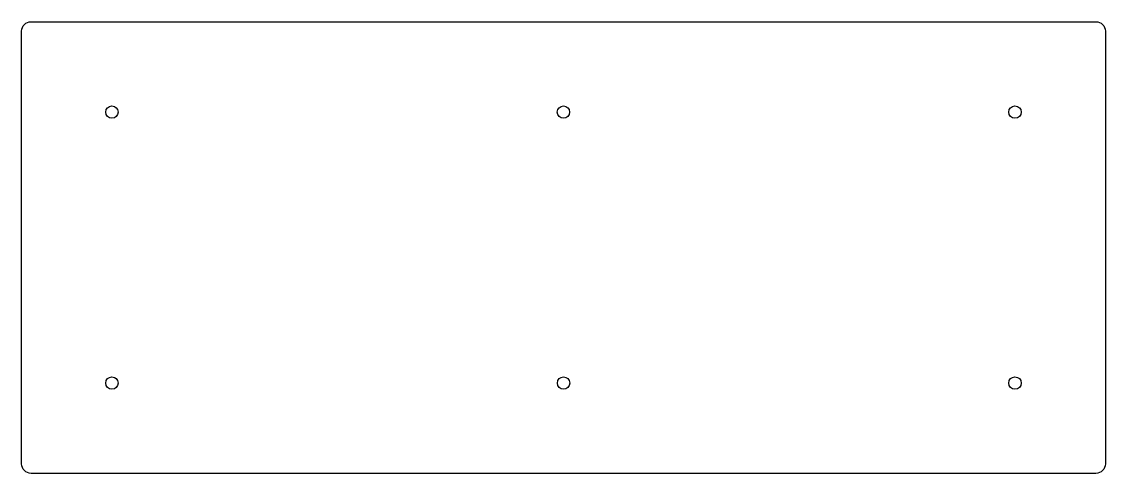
# Model space of a CAD drawing. Header units: millimetres. Extents: x 10 to 238, y -67 to 29.
import ezdxf

# ---------------------------------------------------------------- set-up
doc = ezdxf.new("R2010")
doc.units = ezdxf.units.MM
doc.layers.get('0').update_dxf_attribs({"linetype": 'CONTINUOUS'})

msp = doc.modelspace()

# ---------------------------------------------------------------- linework, layer by layer
msp.add_lwpolyline([(236.13, -66.68), (11.53, -66.68, -0.414214), (9.52, -64.68), (9.52, 26.58, -0.414214), (11.53, 28.57), (236.13, 28.57, -0.414214), (238.13, 26.58), (238.13, -64.68, -0.414214)], format="xyb", close=True)
for centre in [(28.57, 9.52), (123.82, 9.52), (219.07, 9.52), (28.57, -47.63), (123.83, -47.63), (219.07, -47.63)]:
    msp.add_circle(centre, 1.3)

doc.saveas('drawing.dxf')
